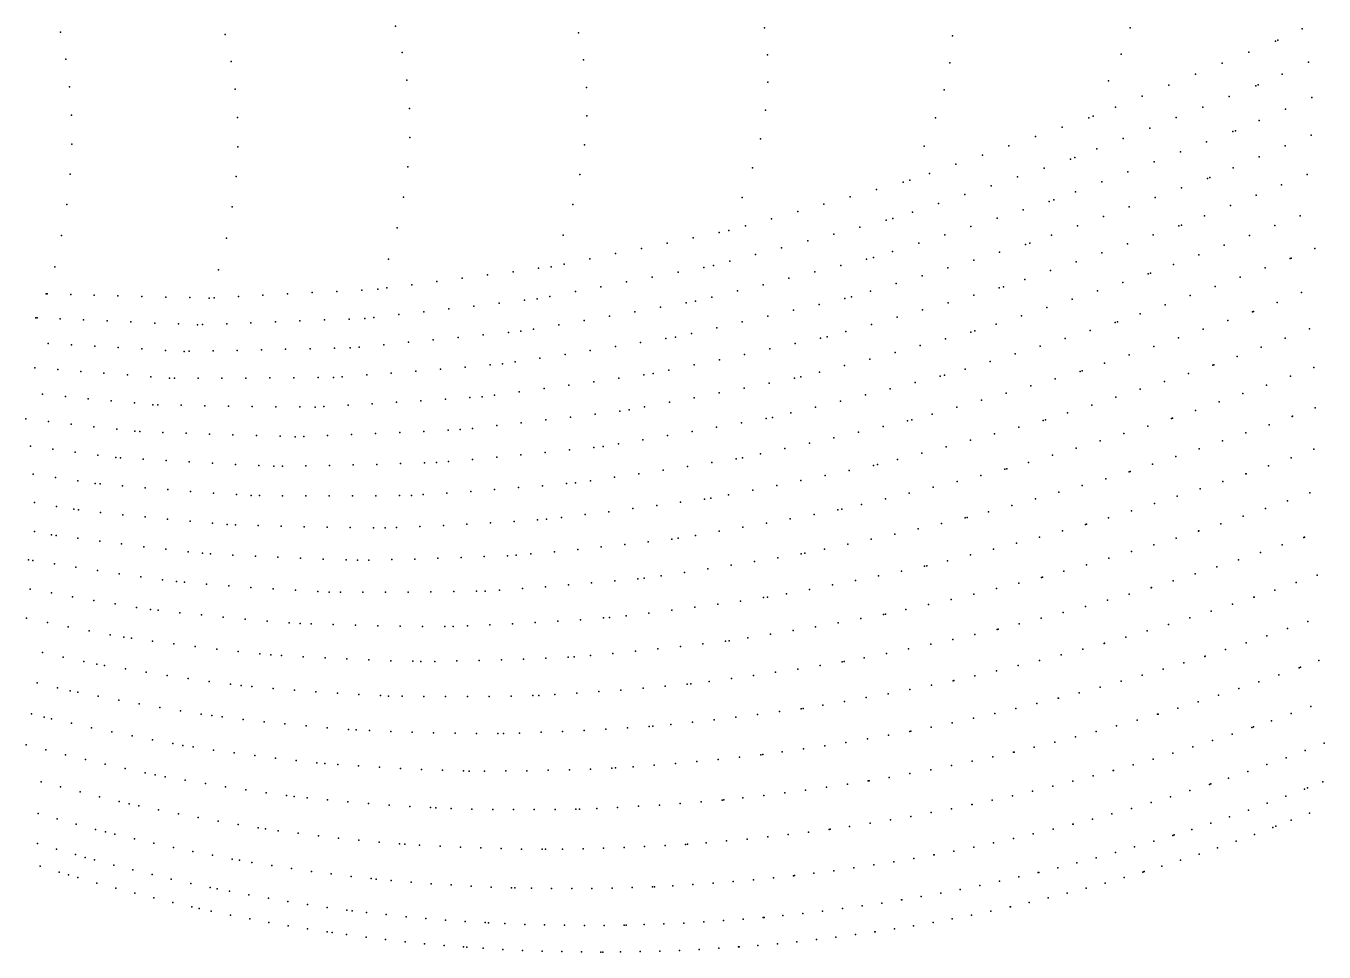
# Model space of a CAD drawing. Extents: x 0 to 4.6, y -1.66 to 1.66.
# Drawn here: x 1.151 to 2.3, y -1.66 to -0.84 of the extents above; entities that cross this region are included whole.
import ezdxf

# ---------------------------------------------------------------- set-up
doc = ezdxf.new("R2010")
doc.units = 0
doc.layers.get('0').update_dxf_attribs({"linetype": 'CONTINUOUS'})

msp = doc.modelspace()

# ---------------------------------------------------------------- linework, layer by layer
at = {"color": 2}
for p in [(1.1814, -0.8458, 21.856), (1.3272, -0.8477, 21.856), (1.4781, -0.8403, 21.856), (1.6401, -0.8464, 21.156), (1.8047, -0.842, 20.456), (1.9711, -0.8491, 19.056), (2.1286, -0.842, 17.656), (2.2807, -0.8429, 15.556), (2.2571, -0.8537, 15.556), (2.2593, -0.8528, 15.556), (1.1862, -0.8696, 21.156), (1.3325, -0.8716, 21.156), (1.4841, -0.8639, 21.156), (1.6446, -0.8703, 20.456), (1.8074, -0.8657, 19.756), (1.9687, -0.8728, 18.356), (2.1204, -0.8651, 16.956), (2.2098, -0.8732, 15.556), (2.2335, -0.8635, 15.556), (2.2865, -0.8724, 14.856), (2.1862, -0.8829, 15.556), (2.2631, -0.8829, 14.856), (1.1895, -0.8941, 20.456), (1.3362, -0.8961, 20.456), (1.4882, -0.8882, 20.456), (1.6471, -0.8947, 19.756), (1.8078, -0.89, 19.056), (2.1094, -0.8887, 16.256), (2.1626, -0.8927, 15.556), (2.2396, -0.8933, 14.856), (2.2418, -0.8924, 14.856), (1.9637, -0.8969, 17.656), (2.139, -0.9024, 15.556), (2.2161, -0.9026, 14.856), (2.2892, -0.9037, 14.156), (1.1912, -0.9192, 19.756), (1.4905, -0.9132, 19.756), (1.8056, -0.9148, 18.356), (2.1154, -0.9121, 15.556), (2.1927, -0.912, 14.856), (2.2659, -0.9138, 14.156), (1.3382, -0.9213, 19.756), (1.6475, -0.9199, 19.056), (1.9562, -0.9215, 16.956), (2.0682, -0.9298, 15.556), (2.0918, -0.9215, 15.556), (2.0958, -0.9201, 15.556), (2.1458, -0.9306, 14.856), (2.1693, -0.9213, 14.856), (2.2427, -0.9239, 14.156), (1.4908, -0.9389, 19.056), (1.8011, -0.9401, 17.656), (2.0447, -0.938, 15.556), (2.1224, -0.9399, 14.856), (2.2195, -0.9338, 14.156), (2.2216, -0.933, 14.156), (2.2887, -0.9369, 13.456), (1.1915, -0.945, 19.056), (1.3385, -0.9472, 19.056), (1.6455, -0.9455, 18.356), (1.9461, -0.9466, 16.256), (2.0212, -0.9463, 15.556), (2.099, -0.9491, 14.856), (2.173, -0.9516, 14.156), (2.1962, -0.9427, 14.156), (2.2658, -0.9465, 13.456), (1.489, -0.965, 18.356), (1.9742, -0.9627, 15.556), (1.9977, -0.9545, 15.556), (2.0756, -0.9582, 14.856), (2.0795, -0.9568, 14.856), (2.1497, -0.9605, 14.156), (2.2428, -0.9561, 13.456), (1.1901, -0.9714, 18.356), (1.3369, -0.9736, 18.356), (1.6413, -0.9717, 17.656), (1.7941, -0.9659, 16.956), (1.9508, -0.9709, 15.556), (2.0288, -0.9739, 14.856), (2.0522, -0.966, 14.856), (2.1265, -0.9694, 14.156), (2.1968, -0.9752, 13.456), (2.1989, -0.9744, 13.456), (2.2198, -0.9657, 13.456), (2.2853, -0.9718, 12.756), (1.904, -0.9851, 15.556), (1.9274, -0.9786, 15.556), (1.9335, -0.9769, 15.556), (2.0055, -0.9817, 14.856), (2.0801, -0.987, 14.156), (2.1033, -0.9782, 14.156), (2.1738, -0.9836, 13.456), (2.2626, -0.981, 12.756), (1.1871, -0.9983, 17.656), (1.4852, -0.9917, 17.656), (1.635, -0.9983, 16.956), (1.7849, -0.9922, 16.256), (1.8574, -0.998, 15.556), (1.8807, -0.9916, 15.556), (1.9589, -0.9973, 14.856), (1.9822, -0.9895, 14.856), (2.0569, -0.9955, 14.156), (2.0608, -0.9943, 14.156), (2.1507, -0.9921, 13.456), (2.2172, -0.9992, 12.756), (2.2399, -0.9901, 12.756), (1.3336, -1.0005, 17.656), (1.811, -1.0109, 15.556), (1.8342, -1.0045, 15.556), (1.9185, -1.0107, 14.856), (1.9357, -1.005, 14.856), (2.0106, -1.0104, 14.156), (2.0337, -1.003, 14.156), (2.1048, -1.0089, 13.456), (2.1277, -1.0005, 13.456), (2.1944, -1.0083, 12.756), (2.2791, -1.0083, 12.056), (1.4795, -1.019, 16.956), (1.7733, -1.0213, 15.556), (1.7878, -1.0173, 15.556), (1.8893, -1.0184, 14.856), (1.9124, -1.0123, 14.856), (1.9874, -1.0178, 14.156), (2.0818, -1.0172, 13.456), (2.1717, -1.0172, 12.756), (2.1738, -1.0165, 12.756), (2.2567, -1.017, 12.056), (1.1825, -1.0257, 16.956), (1.3284, -1.028, 16.956), (1.6265, -1.0255, 16.256), (1.7187, -1.0325, 15.556), (1.7417, -1.0278, 15.556), (1.7647, -1.0231, 15.556), (1.843, -1.0306, 14.856), (1.8661, -1.0245, 14.856), (1.9413, -1.0325, 14.156), (1.9644, -1.0251, 14.156), (2.0359, -1.0336, 13.456), (2.0397, -1.0324, 13.456), (2.0588, -1.0255, 13.456), (2.1262, -1.0332, 12.756), (2.1489, -1.0252, 12.756), (2.2342, -1.0257, 12.056), (1.6729, -1.0418, 15.556), (1.6958, -1.0371, 15.556), (1.7969, -1.0426, 14.856), (1.8199, -1.0366, 14.856), (1.9012, -1.0451, 14.156), (1.9182, -1.0398, 14.156), (2.0129, -1.0406, 13.456), (2.1035, -1.0411, 12.756), (2.1893, -1.0429, 12.056), (2.2118, -1.0343, 12.056), (2.2921, -1.0372, 11.356), (1.1764, -1.0536, 16.256), (1.3215, -1.056, 16.256), (1.4719, -1.0467, 16.256), (1.6047, -1.0548, 15.556), (1.616, -1.0534, 15.556), (1.6274, -1.0511, 15.556), (1.6501, -1.0464, 15.556), (1.751, -1.054, 14.856), (1.7596, -1.0524, 14.856), (1.774, -1.0486, 14.856), (1.8722, -1.0523, 14.156), (1.8952, -1.0466, 14.156), (1.9671, -1.0545, 13.456), (1.99, -1.0475, 13.456), (2.058, -1.0568, 12.756), (2.0807, -1.049, 12.756), (2.1669, -1.0514, 12.056), (2.2479, -1.0545, 11.356), (2.27, -1.0462, 11.356), (2.271, -1.0459, 11.356), (1.5148, -1.0665, 15.556), (1.5372, -1.0636, 15.556), (1.5596, -1.0607, 15.556), (1.5821, -1.0578, 15.556), (1.6826, -1.0669, 14.856), (1.7054, -1.0626, 14.856), (1.7282, -1.0583, 14.856), (1.8264, -1.0636, 14.156), (1.8493, -1.058, 14.156), (1.9214, -1.0682, 13.456), (1.9443, -1.0614, 13.456), (2.0353, -1.0646, 12.756), (2.122, -1.0673, 12.056), (2.1444, -1.0598, 12.056), (2.1465, -1.0591, 12.056), (2.2258, -1.0627, 11.356), (1.1688, -1.0774, 15.556), (1.1697, -1.0774, 15.556), (1.1905, -1.078, 15.556), (1.2114, -1.0785, 15.556), (1.2324, -1.0791, 15.556), (1.2535, -1.0796, 15.556), (1.2747, -1.0802, 15.556), (1.3391, -1.0798, 15.556), (1.3607, -1.0787, 15.556), (1.3824, -1.0775, 15.556), (1.4043, -1.0763, 15.556), (1.4262, -1.0752, 15.556), (1.4482, -1.074, 15.556), (1.4623, -1.0732, 15.556), (1.4703, -1.0722, 15.556), (1.4925, -1.0694, 15.556), (1.6148, -1.0797, 14.856), (1.6373, -1.0754, 14.856), (1.66, -1.0712, 14.856), (1.7808, -1.0748, 14.156), (1.8036, -1.0693, 14.156), (1.8818, -1.08, 13.456), (1.8986, -1.075, 13.456), (1.99, -1.0787, 12.756), (2.0126, -1.0722, 12.756), (2.0164, -1.0711, 12.756), (2.0995, -1.0748, 12.056), (2.1816, -1.0789, 11.356), (2.2037, -1.0708, 11.356), (2.2802, -1.0763, 10.656), (1.2961, -1.0807, 15.556), (1.313, -1.0812, 15.556), (1.3175, -1.0809, 15.556), (1.5253, -1.0908, 14.856), (1.5475, -1.0882, 14.856), (1.5699, -1.0856, 14.856), (1.5923, -1.0831, 14.856), (1.6035, -1.0817, 14.856), (1.7126, -1.0893, 14.156), (1.7353, -1.0853, 14.156), (1.7437, -1.0838, 14.156), (1.758, -1.0804, 14.156), (1.8531, -1.0867, 13.456), (1.8758, -1.0814, 13.456), (1.9447, -1.0916, 12.756), (1.9673, -1.0852, 12.756), (2.0546, -1.0896, 12.056), (2.0771, -1.0822, 12.056), (2.1594, -1.087, 11.356), (2.2585, -1.0849, 10.656), (1.1597, -1.0987, 14.856), (1.1607, -1.0987, 14.856), (1.1813, -1.0996, 14.856), (1.202, -1.1005, 14.856), (1.2228, -1.1014, 14.856), (1.2438, -1.1023, 14.856), (1.2649, -1.1032, 14.856), (1.3501, -1.103, 14.856), (1.3717, -1.1022, 14.856), (1.3934, -1.1014, 14.856), (1.4151, -1.1005, 14.856), (1.437, -1.0997, 14.856), (1.451, -1.0991, 14.856), (1.4589, -1.0982, 14.856), (1.481, -1.0958, 14.856), (1.5031, -1.0933, 14.856), (1.645, -1.101, 14.156), (1.6675, -1.0971, 14.156), (1.69, -1.0932, 14.156), (1.7851, -1.1023, 13.456), (1.8077, -1.0972, 13.456), (1.8304, -1.0919, 13.456), (1.9221, -1.098, 12.756), (2.0322, -1.0969, 12.056), (2.1151, -1.1028, 11.356), (2.1172, -1.1021, 11.356), (2.1373, -1.095, 11.356), (2.2149, -1.101, 10.656), (2.2367, -1.0933, 10.656), (2.2377, -1.093, 10.656), (1.286, -1.104, 14.856), (1.3028, -1.1047, 14.856), (1.3073, -1.1045, 14.856), (1.3287, -1.1038, 14.856), (1.5557, -1.1138, 14.156), (1.578, -1.1116, 14.156), (1.5891, -1.1105, 14.156), (1.6002, -1.1086, 14.156), (1.6226, -1.1048, 14.156), (1.74, -1.1125, 13.456), (1.7626, -1.1074, 13.456), (1.8769, -1.1107, 12.756), (1.8995, -1.1044, 12.756), (1.9874, -1.1112, 12.056), (1.9911, -1.1101, 12.056), (2.0098, -1.1041, 12.056), (2.093, -1.1098, 11.356), (2.1931, -1.1087, 10.656), (2.2872, -1.1085, 9.956), (1.1706, -1.1213, 14.156), (1.1912, -1.1225, 14.156), (1.2118, -1.1238, 14.156), (1.2326, -1.125, 14.156), (1.2535, -1.1262, 14.156), (1.4024, -1.126, 14.156), (1.4241, -1.1256, 14.156), (1.4379, -1.1252, 14.156), (1.4458, -1.1245, 14.156), (1.4676, -1.1224, 14.156), (1.4895, -1.1203, 14.156), (1.5115, -1.1182, 14.156), (1.5336, -1.116, 14.156), (1.6727, -1.1241, 13.456), (1.6951, -1.1206, 13.456), (1.7175, -1.117, 13.456), (1.7259, -1.1157, 13.456), (1.832, -1.1214, 12.756), (1.8544, -1.1166, 12.756), (1.8603, -1.1153, 12.756), (1.9426, -1.1232, 12.056), (1.965, -1.1172, 12.056), (2.0487, -1.1237, 11.356), (2.0709, -1.1168, 11.356), (2.1495, -1.1239, 10.656), (2.1713, -1.1163, 10.656), (2.2445, -1.1247, 9.956), (2.2658, -1.1166, 9.956), (1.2745, -1.1274, 14.156), (1.2911, -1.1283, 14.156), (1.2955, -1.1282, 14.156), (1.3167, -1.1278, 14.156), (1.338, -1.1274, 14.156), (1.3594, -1.127, 14.156), (1.3808, -1.1265, 14.156), (1.606, -1.1344, 13.456), (1.6282, -1.131, 13.456), (1.6504, -1.1276, 13.456), (1.7648, -1.1357, 12.756), (1.7871, -1.131, 12.756), (1.8095, -1.1262, 12.756), (1.8979, -1.1351, 12.056), (1.9203, -1.1292, 12.056), (2.0044, -1.1373, 11.356), (2.0266, -1.1305, 11.356), (2.1277, -1.1314, 10.656), (2.2231, -1.1327, 9.956), (1.1587, -1.1428, 13.456), (1.179, -1.1445, 13.456), (1.1994, -1.1461, 13.456), (1.22, -1.1476, 13.456), (1.2407, -1.1492, 13.456), (1.4526, -1.1492, 13.456), (1.4743, -1.1475, 13.456), (1.4961, -1.1457, 13.456), (1.5179, -1.144, 13.456), (1.5398, -1.1422, 13.456), (1.5618, -1.1403, 13.456), (1.5728, -1.1394, 13.456), (1.5839, -1.1377, 13.456), (1.6979, -1.149, 12.756), (1.7062, -1.1478, 12.756), (1.7202, -1.1449, 12.756), (1.7424, -1.1403, 12.756), (1.8534, -1.1467, 12.056), (1.8757, -1.1409, 12.056), (1.9823, -1.144, 11.356), (2.0841, -1.1461, 10.656), (2.0861, -1.1454, 10.656), (2.1059, -1.1388, 10.656), (2.1802, -1.1478, 9.956), (2.2017, -1.1405, 9.956), (2.2026, -1.1402, 9.956), (2.2912, -1.1427, 9.256), (1.2614, -1.1507, 13.456), (1.2779, -1.1519, 13.456), (1.2823, -1.1519, 13.456), (1.3033, -1.1519, 13.456), (1.3243, -1.1519, 13.456), (1.3455, -1.1519, 13.456), (1.3667, -1.1518, 13.456), (1.3881, -1.1517, 13.456), (1.4095, -1.1515, 13.456), (1.4232, -1.1514, 13.456), (1.431, -1.1508, 13.456), (1.6316, -1.1582, 12.756), (1.6537, -1.1552, 12.756), (1.6758, -1.1521, 12.756), (1.809, -1.1564, 12.056), (1.8312, -1.1521, 12.056), (1.837, -1.1509, 12.056), (1.9382, -1.156, 11.356), (1.9602, -1.1504, 11.356), (1.964, -1.1495, 11.356), (2.0404, -1.1589, 10.656), (2.0622, -1.1525, 10.656), (2.1588, -1.1549, 9.956), (2.2493, -1.1581, 9.256), (2.2703, -1.1504, 9.256), (1.1656, -1.1663, 12.756), (1.1858, -1.1683, 12.756), (1.2061, -1.1702, 12.756), (1.2265, -1.1721, 12.756), (1.5006, -1.1721, 12.756), (1.5223, -1.1707, 12.756), (1.544, -1.1692, 12.756), (1.5549, -1.1685, 12.756), (1.5658, -1.1671, 12.756), (1.5877, -1.1642, 12.756), (1.6096, -1.1612, 12.756), (1.7426, -1.1693, 12.056), (1.7647, -1.165, 12.056), (1.7868, -1.1608, 12.056), (1.8941, -1.1669, 11.356), (1.9161, -1.1615, 11.356), (1.9968, -1.1716, 10.656), (2.0186, -1.1653, 10.656), (2.1159, -1.1689, 9.956), (2.1373, -1.1619, 9.956), (2.2283, -1.1656, 9.256), (1.247, -1.174, 12.756), (1.2633, -1.1755, 12.756), (1.2676, -1.1756, 12.756), (1.2884, -1.176, 12.756), (1.3092, -1.1764, 12.756), (1.3301, -1.1767, 12.756), (1.3511, -1.177, 12.756), (1.3722, -1.1773, 12.756), (1.3934, -1.1775, 12.756), (1.407, -1.1776, 12.756), (1.4147, -1.1772, 12.756), (1.4361, -1.176, 12.756), (1.4575, -1.1747, 12.756), (1.479, -1.1734, 12.756), (1.6766, -1.1811, 12.056), (1.6848, -1.1801, 12.056), (1.6986, -1.1775, 12.056), (1.7206, -1.1734, 12.056), (1.8281, -1.1828, 11.356), (1.85, -1.1776, 11.356), (1.872, -1.1723, 11.356), (1.975, -1.1778, 10.656), (2.0729, -1.1827, 9.956), (2.0944, -1.1759, 9.956), (2.1862, -1.1805, 9.256), (2.2073, -1.1731, 9.256), (2.2924, -1.1783, 8.556), (1.1509, -1.1881, 12.056), (1.1709, -1.1904, 12.056), (1.1909, -1.1927, 12.056), (1.2111, -1.195, 12.056), (1.5677, -1.194, 12.056), (1.5894, -1.1916, 12.056), (1.6111, -1.189, 12.056), (1.6329, -1.1864, 12.056), (1.6547, -1.1838, 12.056), (1.7843, -1.1916, 11.356), (1.8062, -1.1877, 11.356), (1.8119, -1.1867, 11.356), (1.9097, -1.1949, 10.656), (1.9314, -1.1898, 10.656), (1.9351, -1.189, 10.656), (1.9532, -1.1839, 10.656), (2.0514, -1.1894, 9.956), (2.0534, -1.1888, 9.956), (2.1441, -1.1945, 9.256), (2.1652, -1.1878, 9.256), (2.1661, -1.1875, 9.256), (2.2514, -1.1932, 8.556), (2.2719, -1.186, 8.556), (2.2723, -1.1858, 8.556), (1.2314, -1.1972, 12.056), (1.2474, -1.1989, 12.056), (1.2517, -1.1991, 12.056), (1.2722, -1.2, 12.056), (1.2928, -1.2008, 12.056), (1.3134, -1.2015, 12.056), (1.3342, -1.2022, 12.056), (1.355, -1.2029, 12.056), (1.3759, -1.2035, 12.056), (1.3893, -1.2039, 12.056), (1.3969, -1.2036, 12.056), (1.418, -1.2028, 12.056), (1.4392, -1.202, 12.056), (1.4604, -1.2011, 12.056), (1.4818, -1.2002, 12.056), (1.5031, -1.1992, 12.056), (1.5246, -1.1982, 12.056), (1.5354, -1.1976, 12.056), (1.5461, -1.1965, 12.056), (1.6971, -1.2066, 11.356), (1.7188, -1.2029, 11.356), (1.7406, -1.1992, 11.356), (1.7624, -1.1954, 11.356), (1.8662, -1.2048, 10.656), (1.8879, -1.1999, 10.656), (2.0084, -1.2012, 9.956), (2.0299, -1.1953, 9.956), (2.123, -1.201, 9.256), (2.2308, -1.2004, 8.556), (1.1549, -1.2123, 11.356), (1.1747, -1.215, 11.356), (1.1946, -1.2176, 11.356), (1.6106, -1.2177, 11.356), (1.6321, -1.2155, 11.356), (1.6537, -1.2133, 11.356), (1.6618, -1.2124, 11.356), (1.6754, -1.2102, 11.356), (1.8229, -1.2144, 10.656), (1.8445, -1.2096, 10.656), (1.9655, -1.2127, 9.956), (1.987, -1.207, 9.956), (2.0808, -1.214, 9.256), (2.1019, -1.2075, 9.256), (2.1896, -1.2145, 8.556), (2.2102, -1.2075, 8.556), (2.2911, -1.215, 7.856), (1.2146, -1.2202, 11.356), (1.2304, -1.2222, 11.356), (1.2347, -1.2225, 11.356), (1.2548, -1.2238, 11.356), (1.2751, -1.225, 11.356), (1.2955, -1.2262, 11.356), (1.316, -1.2273, 11.356), (1.3365, -1.2284, 11.356), (1.3571, -1.2294, 11.356), (1.3987, -1.2296, 11.356), (1.4195, -1.2292, 11.356), (1.4405, -1.2288, 11.356), (1.4615, -1.2283, 11.356), (1.4826, -1.2277, 11.356), (1.5038, -1.2271, 11.356), (1.5144, -1.2268, 11.356), (1.525, -1.2258, 11.356), (1.5463, -1.2239, 11.356), (1.5677, -1.2219, 11.356), (1.5891, -1.2198, 11.356), (1.758, -1.2268, 10.656), (1.7796, -1.2234, 10.656), (1.7853, -1.2225, 10.656), (1.8012, -1.219, 10.656), (1.9012, -1.2293, 9.956), (1.9048, -1.2285, 9.956), (1.9226, -1.2239, 9.956), (1.9441, -1.2184, 9.956), (2.0385, -1.2266, 9.256), (2.0597, -1.2203, 9.256), (2.1482, -1.2282, 8.556), (2.1689, -1.2214, 8.556), (2.2509, -1.2296, 7.856), (2.271, -1.2224, 7.856), (1.1574, -1.2371, 10.656), (1.177, -1.2401, 10.656), (1.3704, -1.23, 11.356), (1.3779, -1.2299, 11.356), (1.6721, -1.2398, 10.656), (1.6936, -1.2366, 10.656), (1.715, -1.2334, 10.656), (1.7365, -1.2302, 10.656), (1.8584, -1.2382, 9.956), (1.8798, -1.2338, 9.956), (1.9963, -1.2381, 9.256), (2.0174, -1.2327, 9.256), (2.0194, -1.2322, 9.256), (2.1068, -1.241, 8.556), (2.1275, -1.2349, 8.556), (2.1284, -1.2346, 8.556), (2.2308, -1.2367, 7.856), (2.2312, -1.2366, 7.856), (1.1967, -1.243, 10.656), (1.2123, -1.2453, 10.656), (1.2165, -1.2457, 10.656), (1.2364, -1.2474, 10.656), (1.2564, -1.2491, 10.656), (1.2765, -1.2507, 10.656), (1.2966, -1.2522, 10.656), (1.5447, -1.2522, 10.656), (1.5658, -1.2506, 10.656), (1.587, -1.2489, 10.656), (1.6082, -1.2472, 10.656), (1.6294, -1.2454, 10.656), (1.6374, -1.2447, 10.656), (1.6508, -1.2428, 10.656), (1.7943, -1.2511, 9.956), (1.8156, -1.2469, 9.956), (1.837, -1.2426, 9.956), (1.9541, -1.2486, 9.256), (1.9752, -1.2434, 9.256), (2.0861, -1.247, 8.556), (2.1904, -1.2501, 7.856), (2.2106, -1.2435, 7.856), (1.1586, -1.2622, 9.956), (1.3169, -1.2537, 10.656), (1.3372, -1.2551, 10.656), (1.3502, -1.2559, 10.656), (1.3576, -1.256, 10.656), (1.3781, -1.2562, 10.656), (1.3987, -1.2563, 10.656), (1.4193, -1.2563, 10.656), (1.4401, -1.2562, 10.656), (1.4608, -1.2561, 10.656), (1.4817, -1.2559, 10.656), (1.4922, -1.2558, 10.656), (1.5026, -1.2551, 10.656), (1.5236, -1.2537, 10.656), (1.7305, -1.2619, 9.956), (1.7517, -1.259, 9.956), (1.7573, -1.2582, 9.956), (1.773, -1.2552, 9.956), (1.8907, -1.2638, 9.256), (1.9118, -1.2588, 9.256), (1.9329, -1.2538, 9.256), (2.0446, -1.2588, 8.556), (2.0654, -1.253, 8.556), (2.1499, -1.263, 7.856), (2.1702, -1.2566, 7.856), (2.2679, -1.2605, 7.156), (2.2876, -1.2535, 7.156), (1.178, -1.2655, 9.956), (1.1933, -1.2681, 9.956), (1.1974, -1.2686, 9.956), (1.217, -1.2708, 9.956), (1.2367, -1.2729, 9.956), (1.2565, -1.2749, 9.956), (1.6249, -1.2753, 9.956), (1.6459, -1.2728, 9.956), (1.667, -1.2702, 9.956), (1.6881, -1.2675, 9.956), (1.7093, -1.2648, 9.956), (1.8486, -1.2726, 9.256), (1.8697, -1.2686, 9.256), (1.8732, -1.2679, 9.256), (1.9843, -1.2753, 8.556), (2.0031, -1.2702, 8.556), (2.0238, -1.2646, 8.556), (2.1093, -1.2756, 7.856), (2.1296, -1.2694, 7.856), (2.2286, -1.2742, 7.156), (2.2483, -1.2674, 7.156), (1.2763, -1.2769, 9.956), (1.2962, -1.2787, 9.956), (1.3162, -1.2805, 9.956), (1.3291, -1.2816, 9.956), (1.3363, -1.2819, 9.956), (1.3565, -1.2825, 9.956), (1.3768, -1.2831, 9.956), (1.3971, -1.2836, 9.956), (1.4175, -1.284, 9.956), (1.438, -1.2843, 9.956), (1.4585, -1.2845, 9.956), (1.4688, -1.2846, 9.956), (1.4791, -1.2842, 9.956), (1.4997, -1.2833, 9.956), (1.5205, -1.2823, 9.956), (1.5413, -1.2812, 9.956), (1.5621, -1.28, 9.956), (1.583, -1.2788, 9.956), (1.6039, -1.2774, 9.956), (1.6117, -1.2769, 9.956), (1.7855, -1.284, 9.256), (1.8065, -1.2803, 9.256), (1.8276, -1.2765, 9.256), (1.9408, -1.2854, 8.556), (1.9616, -1.2806, 8.556), (1.9823, -1.2757, 8.556), (2.089, -1.2817, 7.856), (2.0899, -1.2814, 7.856), (2.2088, -1.2809, 7.156), (1.1584, -1.2877, 9.256), (1.1736, -1.2906, 9.256), (1.1776, -1.2912, 9.256), (1.1969, -1.2938, 9.256), (1.2162, -1.2963, 9.256), (1.7018, -1.2968, 9.256), (1.7227, -1.2944, 9.256), (1.7282, -1.2937, 9.256), (1.7436, -1.2912, 9.256), (1.7646, -1.2876, 9.256), (1.8993, -1.2946, 8.556), (1.9201, -1.29, 8.556), (2.028, -1.2981, 7.856), (2.0483, -1.2927, 7.856), (2.0687, -1.2873, 7.856), (2.1693, -1.2936, 7.156), (2.1891, -1.2874, 7.156), (2.1894, -1.2873, 7.156), (2.2822, -1.293, 6.456), (2.2827, -1.2928, 6.456), (1.2356, -1.2988, 9.256), (1.2552, -1.3012, 9.256), (1.2748, -1.3035, 9.256), (1.2944, -1.3057, 9.256), (1.3071, -1.307, 9.256), (1.3142, -1.3075, 9.256), (1.334, -1.3086, 9.256), (1.354, -1.3096, 9.256), (1.5567, -1.31, 9.256), (1.5773, -1.3092, 9.256), (1.585, -1.3088, 9.256), (1.598, -1.3076, 9.256), (1.6187, -1.3057, 9.256), (1.6394, -1.3036, 9.256), (1.6602, -1.3014, 9.256), (1.681, -1.2992, 9.256), (1.8372, -1.3076, 8.556), (1.8406, -1.307, 8.556), (1.8579, -1.3034, 8.556), (1.8786, -1.2991, 8.556), (1.9872, -1.3085, 7.856), (2.0076, -1.3034, 7.856), (2.1296, -1.3056, 7.156), (2.1494, -1.2997, 7.156), (2.2438, -1.3063, 6.456), (2.263, -1.2997, 6.456), (1.1532, -1.3127, 8.556), (1.1571, -1.3134, 8.556), (1.1761, -1.3164, 8.556), (1.195, -1.3194, 8.556), (1.3739, -1.3106, 9.256), (1.394, -1.3114, 9.256), (1.4141, -1.3122, 9.256), (1.4343, -1.3129, 9.256), (1.4444, -1.3132, 9.256), (1.4546, -1.313, 9.256), (1.4749, -1.3126, 9.256), (1.4953, -1.3121, 9.256), (1.5157, -1.3115, 9.256), (1.5362, -1.3108, 9.256), (1.7545, -1.3209, 8.556), (1.7751, -1.3177, 8.556), (1.7958, -1.3144, 8.556), (1.8165, -1.3111, 8.556), (1.9464, -1.3185, 7.856), (1.9484, -1.3181, 7.856), (1.9668, -1.3136, 7.856), (2.0898, -1.3173, 7.156), (2.1097, -1.3115, 7.156), (2.2052, -1.3191, 6.456), (2.2245, -1.3127, 6.456), (1.2142, -1.3223, 8.556), (1.2333, -1.3251, 8.556), (1.2526, -1.3278, 8.556), (1.2719, -1.3305, 8.556), (1.2843, -1.3321, 8.556), (1.2913, -1.3327, 8.556), (1.6722, -1.3315, 8.556), (1.6927, -1.3296, 8.556), (1.6981, -1.329, 8.556), (1.7133, -1.3269, 8.556), (1.7339, -1.3239, 8.556), (1.8853, -1.3311, 7.856), (1.9057, -1.327, 7.856), (1.9261, -1.3228, 7.856), (2.0499, -1.3284, 7.156), (2.0508, -1.3282, 7.156), (2.0699, -1.3229, 7.156), (2.1665, -1.3315, 6.456), (2.1859, -1.3253, 6.456), (2.2753, -1.333, 5.756), (2.294, -1.3263, 5.756), (1.1547, -1.3387, 7.856), (1.1734, -1.3421, 7.856), (1.3108, -1.3343, 8.556), (1.3304, -1.3358, 8.556), (1.35, -1.3372, 8.556), (1.3698, -1.3385, 8.556), (1.3895, -1.3398, 8.556), (1.4094, -1.3409, 8.556), (1.4193, -1.3414, 8.556), (1.4293, -1.3415, 8.556), (1.4492, -1.3416, 8.556), (1.4693, -1.3416, 8.556), (1.4893, -1.3415, 8.556), (1.5095, -1.3413, 8.556), (1.5297, -1.341, 8.556), (1.5499, -1.3406, 8.556), (1.5574, -1.3405, 8.556), (1.5702, -1.3396, 8.556), (1.5905, -1.3382, 8.556), (1.6109, -1.3367, 8.556), (1.6313, -1.335, 8.556), (1.6517, -1.3333, 8.556), (1.8242, -1.3428, 7.856), (1.8446, -1.339, 7.856), (1.8649, -1.3351, 7.856), (1.99, -1.3431, 7.156), (2.01, -1.3383, 7.156), (2.03, -1.3334, 7.156), (2.1277, -1.3431, 6.456), (2.1472, -1.3375, 6.456), (2.1475, -1.3374, 6.456), (2.2566, -1.3396, 5.756), (1.1922, -1.3455, 7.856), (1.211, -1.3487, 7.856), (1.2299, -1.3518, 7.856), (1.2489, -1.3549, 7.856), (1.743, -1.3548, 7.856), (1.7633, -1.3521, 7.856), (1.7836, -1.3493, 7.856), (1.8039, -1.3463, 7.856), (1.8073, -1.3458, 7.856), (1.95, -1.3524, 7.156), (1.97, -1.3478, 7.156), (2.0888, -1.3541, 6.456), (2.1083, -1.3486, 6.456), (2.2191, -1.3522, 5.756), (2.2379, -1.346, 5.756), (2.2384, -1.3458, 5.756), (1.1515, -1.3646, 7.156), (1.2611, -1.3567, 7.856), (1.268, -1.3575, 7.856), (1.2871, -1.3596, 7.856), (1.3063, -1.3616, 7.856), (1.3256, -1.3635, 7.856), (1.345, -1.3653, 7.856), (1.3644, -1.367, 7.856), (1.6218, -1.3671, 7.856), (1.642, -1.3658, 7.856), (1.6621, -1.3643, 7.856), (1.6674, -1.3639, 7.856), (1.6823, -1.3623, 7.856), (1.7025, -1.3599, 7.856), (1.7227, -1.3574, 7.856), (1.89, -1.3649, 7.156), (1.91, -1.3611, 7.156), (1.9119, -1.3608, 7.156), (1.93, -1.3568, 7.156), (2.0498, -1.3645, 6.456), (2.0693, -1.3594, 6.456), (2.1814, -1.3642, 5.756), (2.2003, -1.3583, 5.756), (2.2859, -1.3673, 5.056), (1.1699, -1.3684, 7.156), (1.1884, -1.3721, 7.156), (1.2069, -1.3756, 7.156), (1.3839, -1.3685, 7.856), (1.3936, -1.3693, 7.856), (1.4034, -1.3696, 7.856), (1.423, -1.3702, 7.856), (1.4427, -1.3707, 7.856), (1.4624, -1.3712, 7.856), (1.4822, -1.3715, 7.856), (1.502, -1.3717, 7.856), (1.5218, -1.3717, 7.856), (1.5292, -1.3717, 7.856), (1.5417, -1.3712, 7.856), (1.5617, -1.3704, 7.856), (1.5817, -1.3694, 7.856), (1.6018, -1.3683, 7.856), (1.8101, -1.3787, 7.156), (1.8301, -1.3755, 7.156), (1.85, -1.372, 7.156), (1.87, -1.3685, 7.156), (1.9911, -1.379, 6.456), (2.0107, -1.3745, 6.456), (2.0116, -1.3743, 6.456), (2.0302, -1.3696, 6.456), (2.1435, -1.3758, 5.756), (2.1625, -1.37, 5.756), (2.2677, -1.3737, 5.056), (1.2255, -1.3791, 7.156), (1.2375, -1.3812, 7.156), (1.2443, -1.3822, 7.156), (1.263, -1.3847, 7.156), (1.2819, -1.3872, 7.156), (1.3008, -1.3896, 7.156), (1.7303, -1.3896, 7.156), (1.7502, -1.3873, 7.156), (1.7701, -1.3849, 7.156), (1.7735, -1.3845, 7.156), (1.7901, -1.3819, 7.156), (1.9519, -1.3875, 6.456), (1.9715, -1.3833, 6.456), (2.1055, -1.3868, 5.756), (2.1059, -1.3867, 5.756), (2.1245, -1.3813, 5.756), (2.2312, -1.3863, 5.056), (2.2495, -1.38, 5.056), (1.1656, -1.395, 6.456), (1.1838, -1.3989, 6.456), (1.3198, -1.3918, 7.156), (1.3389, -1.3939, 7.156), (1.358, -1.396, 7.156), (1.3676, -1.3969, 7.156), (1.3772, -1.3975, 7.156), (1.3964, -1.3987, 7.156), (1.4157, -1.3997, 7.156), (1.435, -1.4006, 7.156), (1.4544, -1.4014, 7.156), (1.5521, -1.4019, 7.156), (1.5718, -1.4014, 7.156), (1.5915, -1.4007, 7.156), (1.6112, -1.3999, 7.156), (1.631, -1.399, 7.156), (1.6362, -1.3987, 7.156), (1.6508, -1.3975, 7.156), (1.6706, -1.3957, 7.156), (1.6905, -1.3937, 7.156), (1.7104, -1.3917, 7.156), (1.8931, -1.3995, 6.456), (1.9127, -1.3956, 6.456), (1.9323, -1.3916, 6.456), (2.0483, -1.4018, 5.756), (2.0674, -1.3969, 5.756), (2.0865, -1.3919, 5.756), (2.1945, -1.3983, 5.056), (2.195, -1.3981, 5.056), (2.2129, -1.3923, 5.056), (2.2956, -1.4019, 4.356), (1.2021, -1.4028, 6.456), (1.2138, -1.4052, 6.456), (1.2204, -1.4063, 6.456), (1.2389, -1.4094, 6.456), (1.2573, -1.4123, 6.456), (1.4739, -1.4021, 7.156), (1.4934, -1.4026, 7.156), (1.5006, -1.4028, 7.156), (1.5129, -1.4027, 7.156), (1.5325, -1.4023, 7.156), (1.8146, -1.4124, 6.456), (1.8342, -1.4095, 6.456), (1.8539, -1.4064, 6.456), (1.8735, -1.4032, 6.456), (1.8753, -1.4029, 6.456), (2.01, -1.4111, 5.756), (2.0292, -1.4065, 5.756), (2.1576, -1.4096, 5.056), (2.176, -1.404, 5.056), (2.278, -1.4084, 4.356), (2.2792, -1.4079, 4.356), (1.1608, -1.4218, 5.756), (1.2759, -1.4152, 6.456), (1.2945, -1.4179, 6.456), (1.3132, -1.4204, 6.456), (1.332, -1.4229, 6.456), (1.3414, -1.4241, 6.456), (1.3508, -1.4249, 6.456), (1.7167, -1.4247, 6.456), (1.7363, -1.4229, 6.456), (1.7396, -1.4226, 6.456), (1.7558, -1.4205, 6.456), (1.7754, -1.418, 6.456), (1.795, -1.4152, 6.456), (1.9525, -1.4238, 5.756), (1.9717, -1.4199, 5.756), (1.9725, -1.4197, 5.756), (1.9909, -1.4156, 5.756), (2.1205, -1.4203, 5.056), (2.1391, -1.415, 5.056), (2.2424, -1.4208, 4.356), (2.2602, -1.4147, 4.356), (1.1788, -1.4261, 5.756), (1.1902, -1.4287, 5.756), (1.1968, -1.4301, 5.756), (1.2148, -1.4336, 5.756), (1.3697, -1.4266, 6.456), (1.3886, -1.4281, 6.456), (1.4076, -1.4296, 6.456), (1.4266, -1.4308, 6.456), (1.4457, -1.432, 6.456), (1.4648, -1.433, 6.456), (1.4719, -1.4334, 6.456), (1.484, -1.4336, 6.456), (1.5032, -1.4338, 6.456), (1.5224, -1.4339, 6.456), (1.5417, -1.4339, 6.456), (1.561, -1.4337, 6.456), (1.5804, -1.4335, 6.456), (1.5998, -1.433, 6.456), (1.6049, -1.4329, 6.456), (1.6192, -1.4321, 6.456), (1.6387, -1.4309, 6.456), (1.6581, -1.4295, 6.456), (1.6776, -1.4281, 6.456), (1.6972, -1.4265, 6.456), (1.8948, -1.4348, 5.756), (1.9141, -1.4313, 5.756), (1.9333, -1.4276, 5.756), (2.0647, -1.4354, 5.056), (2.065, -1.4353, 5.056), (2.0833, -1.4305, 5.056), (2.1019, -1.4255, 5.056), (2.2067, -1.4327, 4.356), (2.2246, -1.4268, 4.356), (1.233, -1.437, 5.756), (1.2512, -1.4403, 5.756), (1.2694, -1.4434, 5.756), (1.2877, -1.4465, 5.756), (1.8179, -1.4472, 5.756), (1.8371, -1.4446, 5.756), (1.8389, -1.4443, 5.756), (1.8564, -1.4414, 5.756), (1.8756, -1.4382, 5.756), (2.0273, -1.4445, 5.056), (2.046, -1.44, 5.056), (2.1707, -1.4441, 4.356), (2.1887, -1.4385, 4.356), (2.2883, -1.4426, 3.656), (1.1559, -1.4491, 5.056), (1.1671, -1.452, 5.056), (1.1735, -1.4535, 5.056), (1.1913, -1.4575, 5.056), (1.3061, -1.4493, 5.756), (1.3154, -1.4507, 5.756), (1.3246, -1.4519, 5.756), (1.3431, -1.4541, 5.756), (1.3617, -1.4561, 5.756), (1.3802, -1.458, 5.756), (1.7218, -1.4585, 5.756), (1.741, -1.4565, 5.756), (1.7602, -1.4544, 5.756), (1.7794, -1.4521, 5.756), (1.7987, -1.4497, 5.756), (1.971, -1.457, 5.056), (1.9898, -1.453, 5.056), (2.0086, -1.4488, 5.056), (2.1346, -1.4548, 4.356), (2.1527, -1.4495, 4.356), (2.1532, -1.4494, 4.356), (2.2537, -1.4552, 3.656), (2.271, -1.449, 3.656), (1.209, -1.4614, 5.056), (1.2269, -1.4651, 5.056), (1.2448, -1.4687, 5.056), (1.3989, -1.4598, 5.756), (1.4176, -1.4614, 5.756), (1.4364, -1.4629, 5.756), (1.4434, -1.4634, 5.756), (1.4552, -1.464, 5.756), (1.474, -1.4647, 5.756), (1.4929, -1.4654, 5.756), (1.5118, -1.4659, 5.756), (1.5308, -1.4662, 5.756), (1.5497, -1.4665, 5.756), (1.5688, -1.4666, 5.756), (1.5737, -1.4666, 5.756), (1.5878, -1.4662, 5.756), (1.6069, -1.4655, 5.756), (1.626, -1.4647, 5.756), (1.6451, -1.4638, 5.756), (1.6642, -1.4628, 5.756), (1.6834, -1.4616, 5.756), (1.7026, -1.4603, 5.756), (1.7058, -1.46, 5.756), (1.9146, -1.468, 5.056), (1.9334, -1.4647, 5.056), (1.9343, -1.4645, 5.056), (1.9522, -1.4609, 5.056), (2.0801, -1.4696, 4.356), (2.0983, -1.4648, 4.356), (2.1165, -1.4599, 4.356), (2.2189, -1.4671, 3.656), (2.2363, -1.4612, 3.656), (2.2376, -1.4608, 3.656), (1.1512, -1.4767, 4.356), (1.1686, -1.4811, 4.356), (1.2628, -1.4722, 5.056), (1.2808, -1.4755, 5.056), (1.2898, -1.4771, 5.056), (1.2989, -1.4785, 5.056), (1.317, -1.4812, 5.056), (1.8392, -1.4802, 5.056), (1.8581, -1.4774, 5.056), (1.8769, -1.4744, 5.056), (1.8958, -1.4713, 5.056), (2.0436, -1.4788, 4.356), (2.0619, -1.4743, 4.356), (2.1839, -1.4785, 3.656), (2.2015, -1.4729, 3.656), (2.2833, -1.4817, 2.956), (2.3001, -1.4752, 2.956), (1.186, -1.4855, 4.356), (1.2035, -1.4896, 4.356), (1.2211, -1.4937, 4.356), (1.3352, -1.4837, 5.056), (1.3535, -1.4861, 5.056), (1.3718, -1.4883, 5.056), (1.3901, -1.4904, 5.056), (1.4085, -1.4924, 5.056), (1.4154, -1.4931, 5.056), (1.7261, -1.493, 5.056), (1.7449, -1.4913, 5.056), (1.7638, -1.4895, 5.056), (1.7826, -1.4875, 5.056), (1.8015, -1.4854, 5.056), (1.8033, -1.4852, 5.056), (1.8203, -1.4829, 5.056), (1.9887, -1.4911, 4.356), (2.007, -1.4872, 4.356), (2.0253, -1.4831, 4.356), (2.0257, -1.483, 4.356), (2.1487, -1.4892, 3.656), (2.1664, -1.4839, 3.656), (2.2665, -1.488, 2.956), (1.2387, -1.4976, 4.356), (1.2564, -1.5013, 4.356), (1.2653, -1.5031, 4.356), (1.2741, -1.5048, 4.356), (1.4269, -1.494, 5.056), (1.4454, -1.4953, 5.056), (1.4639, -1.4964, 5.056), (1.4825, -1.4975, 5.056), (1.5011, -1.4983, 5.056), (1.5197, -1.4991, 5.056), (1.5383, -1.4996, 5.056), (1.5432, -1.4998, 5.056), (1.557, -1.4998, 5.056), (1.5757, -1.4997, 5.056), (1.5944, -1.4995, 5.056), (1.6132, -1.4991, 5.056), (1.632, -1.4986, 5.056), (1.6507, -1.498, 5.056), (1.6696, -1.4972, 5.056), (1.6727, -1.497, 5.056), (1.6884, -1.496, 5.056), (1.7072, -1.4946, 5.056), (1.915, -1.5054, 4.356), (1.9335, -1.5021, 4.356), (1.9519, -1.4986, 4.356), (1.9703, -1.495, 4.356), (2.0956, -1.5041, 3.656), (2.1134, -1.4993, 3.656), (2.1138, -1.4992, 3.656), (2.1311, -1.4943, 3.656), (2.2327, -1.5001, 2.956), (2.2496, -1.4941, 2.956), (1.1643, -1.5092, 3.656), (1.1815, -1.5138, 3.656), (1.2919, -1.5079, 4.356), (1.3098, -1.5109, 4.356), (1.3277, -1.5138, 4.356), (1.3457, -1.5165, 4.356), (1.8412, -1.5168, 4.356), (1.8597, -1.5142, 4.356), (1.8781, -1.5115, 4.356), (1.8966, -1.5086, 4.356), (1.8974, -1.5085, 4.356), (2.06, -1.5132, 3.656), (2.0778, -1.5087, 3.656), (2.1986, -1.5116, 2.956), (2.1998, -1.5112, 2.956), (2.2156, -1.506, 2.956), (2.2828, -1.5158, 2.256), (2.2854, -1.5148, 2.256), (2.2992, -1.5093, 2.256), (1.1988, -1.5183, 3.656), (1.2161, -1.5226, 3.656), (1.2335, -1.5267, 3.656), (1.3636, -1.5191, 4.356), (1.3817, -1.5215, 4.356), (1.3884, -1.5223, 4.356), (1.3998, -1.5236, 4.356), (1.4179, -1.5254, 4.356), (1.436, -1.5271, 4.356), (1.7487, -1.5271, 4.356), (1.7672, -1.5255, 4.356), (1.7689, -1.5253, 4.356), (1.7857, -1.5236, 4.356), (1.8042, -1.5214, 4.356), (1.8227, -1.5192, 4.356), (2.0063, -1.5257, 3.656), (2.0242, -1.5217, 3.656), (2.0421, -1.5175, 3.656), (2.147, -1.5277, 2.956), (2.1643, -1.5225, 2.956), (2.1814, -1.5171, 2.956), (2.2498, -1.5283, 2.256), (2.2663, -1.5221, 2.256), (1.1616, -1.5373, 2.956), (1.2422, -1.5287, 3.656), (1.2509, -1.5306, 3.656), (1.2684, -1.5342, 3.656), (1.2859, -1.5377, 3.656), (1.4542, -1.5286, 4.356), (1.4725, -1.5299, 4.356), (1.4907, -1.5312, 4.356), (1.509, -1.5322, 4.356), (1.5138, -1.5325, 4.356), (1.5273, -1.5329, 4.356), (1.5457, -1.5334, 4.356), (1.5641, -1.5337, 4.356), (1.5825, -1.5339, 4.356), (1.6009, -1.5339, 4.356), (1.6193, -1.5338, 4.356), (1.6378, -1.5335, 4.356), (1.6409, -1.5334, 4.356), (1.6562, -1.5328, 4.356), (1.6747, -1.532, 4.356), (1.6932, -1.531, 4.356), (1.7117, -1.5299, 4.356), (1.7302, -1.5286, 4.356), (1.9343, -1.5399, 3.656), (1.9524, -1.5366, 3.656), (1.9704, -1.5332, 3.656), (1.9884, -1.5295, 3.656), (1.9887, -1.5295, 3.656), (2.1124, -1.5376, 2.956), (2.1298, -1.5328, 2.956), (2.2332, -1.5344, 2.256), (2.2872, -1.537), (2.2872, -1.537, 0.375), (2.2872, -1.537, 0.75), (2.2872, -1.537, 1.125), (2.2872, -1.537, 1.5), (1.1785, -1.5422, 2.956), (1.1955, -1.5469, 2.956), (1.2126, -1.5514, 2.956), (1.3034, -1.541, 3.656), (1.3211, -1.5442, 3.656), (1.3387, -1.5472, 3.656), (1.3564, -1.55, 3.656), (1.3631, -1.551, 3.656), (1.8628, -1.5513, 3.656), (1.8801, -1.5488, 3.656), (1.8982, -1.546, 3.656), (1.9163, -1.543, 3.656), (2.0602, -1.5513, 2.956), (2.0777, -1.5469, 2.956), (2.0781, -1.5468, 2.956), (2.0951, -1.5423, 2.956), (2.1998, -1.5459, 2.256), (2.2165, -1.5402, 2.256), (2.2549, -1.5497), (2.2549, -1.5497, 0.375), (2.2549, -1.5497, 0.75), (2.2549, -1.5497, 1.125), (2.2549, -1.5497, 1.5), (2.2575, -1.5487), (2.2575, -1.5487, 0.375), (2.2575, -1.5487, 0.75), (2.2575, -1.5487, 1.125), (2.2575, -1.5487, 1.5), (2.2711, -1.5434), (2.2711, -1.5434, 0.375), (2.2711, -1.5434, 0.75), (2.2711, -1.5434, 1.125), (2.2711, -1.5434, 1.5), (1.2212, -1.5535, 2.956), (1.2297, -1.5557, 2.956), (1.2469, -1.5597, 2.956), (1.3742, -1.5526, 3.656), (1.392, -1.5549, 3.656), (1.4098, -1.5571, 3.656), (1.4277, -1.5591, 3.656), (1.4456, -1.5609, 3.656), (1.4635, -1.5626, 3.656), (1.7712, -1.5617, 3.656), (1.7894, -1.56, 3.656), (1.8076, -1.5581, 3.656), (1.8257, -1.556, 3.656), (1.8438, -1.5538, 3.656), (1.862, -1.5514, 3.656), (2.0252, -1.5595, 2.956), (2.0427, -1.5554, 2.956), (2.1494, -1.562, 2.256), (2.1662, -1.5568, 2.256), (2.1674, -1.5564, 2.256), (2.1831, -1.5514, 2.256), (2.2223, -1.5619), (2.2223, -1.5619, 0.375), (2.2223, -1.5619, 0.75), (2.2223, -1.5619, 1.125), (2.2223, -1.5619, 1.5), (2.2386, -1.5559), (2.2386, -1.5559, 0.375), (2.2386, -1.5559, 0.75), (2.2386, -1.5559, 1.125), (2.2386, -1.5559, 1.5), (1.1612, -1.5639, 2.256), (1.178, -1.569, 2.256), (1.1948, -1.5738, 2.256), (1.2642, -1.5637, 2.956), (1.2814, -1.5674, 2.956), (1.2988, -1.571, 2.956), (1.4815, -1.5641, 3.656), (1.4862, -1.5645, 3.656), (1.4994, -1.5654, 3.656), (1.5175, -1.5664, 3.656), (1.5355, -1.5672, 3.656), (1.5536, -1.5679, 3.656), (1.5716, -1.5684, 3.656), (1.5897, -1.5688, 3.656), (1.6078, -1.569, 3.656), (1.6109, -1.569, 3.656), (1.626, -1.5689, 3.656), (1.6441, -1.5686, 3.656), (1.6623, -1.5681, 3.656), (1.6804, -1.5675, 3.656), (1.6986, -1.5667, 3.656), (1.7167, -1.5658, 3.656), (1.7349, -1.5647, 3.656), (1.7366, -1.5645, 3.656), (1.7531, -1.5633, 3.656), (1.9548, -1.5739, 2.956), (1.9551, -1.5739, 2.956), (1.9724, -1.5706, 2.956), (1.99, -1.5671, 2.956), (2.0076, -1.5634, 2.956), (2.1155, -1.5718, 2.256), (2.1324, -1.567, 2.256), (2.1895, -1.5733), (2.1895, -1.5733, 0.375), (2.1895, -1.5733, 0.75), (2.1895, -1.5733, 1.125), (2.1895, -1.5733, 1.5), (2.2059, -1.5677), (2.2059, -1.5677, 0.375), (2.2059, -1.5677, 0.75), (2.2059, -1.5677, 1.125), (2.2059, -1.5677, 1.5), (1.1636, -1.584), (1.1636, -1.584, 0.375), (1.1636, -1.584, 0.75), (1.1636, -1.584, 1.125), (1.1636, -1.584, 1.5), (1.2032, -1.5762, 2.256), (1.2117, -1.5785, 2.256), (1.2286, -1.583, 2.256), (1.3161, -1.5744, 2.956), (1.3335, -1.5777, 2.956), (1.34, -1.5788, 2.956), (1.351, -1.5807, 2.956), (1.3685, -1.5835, 2.956), (1.8839, -1.5856, 2.956), (1.9016, -1.5829, 2.956), (1.9194, -1.5801, 2.956), (1.9371, -1.5771, 2.956), (2.0643, -1.5854, 2.256), (2.0814, -1.581, 2.256), (2.0984, -1.5765, 2.256), (2.1564, -1.584), (2.1564, -1.584, 0.375), (2.1564, -1.584, 0.75), (2.1564, -1.584, 1.125), (2.1564, -1.584, 1.5), (2.173, -1.5788), (2.173, -1.5788, 0.375), (2.173, -1.5788, 0.75), (2.173, -1.5788, 1.125), (2.173, -1.5788, 1.5), (1.1802, -1.5892), (1.1802, -1.5892, 0.375), (1.1802, -1.5892, 0.75), (1.1802, -1.5892, 1.125), (1.1802, -1.5892, 1.5), (1.1885, -1.5916), (1.1885, -1.5916, 0.375), (1.1885, -1.5916, 0.75), (1.1885, -1.5916, 1.125), (1.1885, -1.5916, 1.5), (1.1969, -1.5941), (1.1969, -1.5941, 0.375), (1.1969, -1.5941, 0.75), (1.1969, -1.5941, 1.125), (1.1969, -1.5941, 1.5), (1.2456, -1.5873, 2.256), (1.2626, -1.5914, 2.256), (1.2796, -1.5954, 2.256), (1.386, -1.5861, 2.956), (1.4036, -1.5886, 2.956), (1.4212, -1.5909, 2.956), (1.4388, -1.593, 2.956), (1.4564, -1.595, 2.956), (1.461, -1.5954, 2.956), (1.4741, -1.5966, 2.956), (1.7949, -1.5961, 2.956), (1.8127, -1.5944, 2.956), (1.8305, -1.5925, 2.956), (1.8313, -1.5924, 2.956), (1.8483, -1.5903, 2.956), (1.8661, -1.588, 2.956), (2.0127, -1.5974, 2.256), (2.0299, -1.5935, 2.256), (2.0471, -1.5896, 2.256), (2.0476, -1.5895, 2.256), (2.1231, -1.5941), (2.1231, -1.5941, 0.375), (2.1231, -1.5941, 0.75), (2.1231, -1.5941, 1.125), (2.1231, -1.5941, 1.5), (2.1398, -1.5892), (2.1398, -1.5892, 0.375), (2.1398, -1.5892, 0.75), (2.1398, -1.5892, 1.125), (2.1398, -1.5892, 1.5), (2.141, -1.5888), (2.141, -1.5888, 0.375), (2.141, -1.5888, 0.75), (2.141, -1.5888, 1.125), (2.141, -1.5888, 1.5), (1.2136, -1.5989), (1.2136, -1.5989, 0.375), (1.2136, -1.5989, 0.75), (1.2136, -1.5989, 1.125), (1.2136, -1.5989, 1.5), (1.2304, -1.6034), (1.2304, -1.6034, 0.375), (1.2304, -1.6034, 0.75), (1.2304, -1.6034, 1.125), (1.2304, -1.6034, 1.5), (1.2472, -1.6079), (1.2472, -1.6079, 0.375), (1.2472, -1.6079, 0.75), (1.2472, -1.6079, 1.125), (1.2472, -1.6079, 1.5), (1.2968, -1.5992, 2.256), (1.3139, -1.6028, 2.256), (1.3203, -1.604, 2.256), (1.3311, -1.6062, 2.256), (1.4918, -1.5981, 2.956), (1.5096, -1.5995, 2.956), (1.5273, -1.6006, 2.956), (1.5451, -1.6016, 2.956), (1.5629, -1.6025, 2.956), (1.5807, -1.6031, 2.956), (1.5837, -1.6032, 2.956), (1.5985, -1.6035, 2.956), (1.6163, -1.6037, 2.956), (1.6342, -1.6038, 2.956), (1.652, -1.6037, 2.956), (1.6699, -1.6034, 2.956), (1.6877, -1.6029, 2.956), (1.7056, -1.6023, 2.956), (1.7073, -1.6022, 2.956), (1.7235, -1.6014, 2.956), (1.7413, -1.6003, 2.956), (1.7592, -1.5991, 2.956), (1.777, -1.5977, 2.956), (1.9608, -1.6078, 2.256), (1.9781, -1.6045, 2.256), (1.9954, -1.601, 2.256), (2.0728, -1.6079), (2.0728, -1.6079, 0.375), (2.0728, -1.6079, 0.75), (2.0728, -1.6079, 1.125), (2.0728, -1.6079, 1.5), (2.0896, -1.6034), (2.0896, -1.6034, 0.375), (2.0896, -1.6034, 0.75), (2.0896, -1.6034, 1.125), (2.0896, -1.6034, 1.5), (2.1064, -1.5989), (2.1064, -1.5989, 0.375), (2.1064, -1.5989, 0.75), (2.1064, -1.5989, 1.125), (2.1064, -1.5989, 1.5), (1.264, -1.6121), (1.264, -1.6121, 0.375), (1.264, -1.6121, 0.75), (1.264, -1.6121, 1.125), (1.264, -1.6121, 1.5), (1.2809, -1.6161), (1.2809, -1.6161, 0.375), (1.2809, -1.6161, 0.75), (1.2809, -1.6161, 1.125), (1.2809, -1.6161, 1.5), (1.2979, -1.62), (1.2979, -1.62, 0.375), (1.2979, -1.62, 0.75), (1.2979, -1.62, 1.125), (1.2979, -1.62, 1.5), (1.3483, -1.6094, 2.256), (1.3656, -1.6124, 2.256), (1.3829, -1.6153, 2.256), (1.4002, -1.618, 2.256), (1.8911, -1.6192, 2.256), (1.9086, -1.6166, 2.256), (1.926, -1.6138, 2.256), (1.9263, -1.6138, 2.256), (1.9434, -1.6109, 2.256), (2.0221, -1.62), (2.0221, -1.62, 0.375), (2.0221, -1.62, 0.75), (2.0221, -1.62, 1.125), (2.0221, -1.62, 1.5), (2.0226, -1.6199), (2.0226, -1.6199, 0.375), (2.0226, -1.6199, 0.75), (2.0226, -1.6199, 1.125), (2.0226, -1.6199, 1.5), (2.0391, -1.6161), (2.0391, -1.6161, 0.375), (2.0391, -1.6161, 0.75), (2.0391, -1.6161, 1.125), (2.0391, -1.6161, 1.5), (2.056, -1.6121), (2.056, -1.6121, 0.375), (2.056, -1.6121, 0.75), (2.056, -1.6121, 1.125), (2.056, -1.6121, 1.5), (1.3042, -1.6214), (1.3042, -1.6214, 0.375), (1.3042, -1.6214, 0.75), (1.3042, -1.6214, 1.125), (1.3042, -1.6214, 1.5), (1.3149, -1.6237), (1.3149, -1.6237, 0.375), (1.3149, -1.6237, 0.75), (1.3149, -1.6237, 1.125), (1.3149, -1.6237, 1.5), (1.3319, -1.6273), (1.3319, -1.6273, 0.375), (1.3319, -1.6273, 0.75), (1.3319, -1.6273, 1.125), (1.3319, -1.6273, 1.5), (1.349, -1.6306), (1.349, -1.6306, 0.375), (1.349, -1.6306, 0.75), (1.349, -1.6306, 1.125), (1.349, -1.6306, 1.5), (1.4176, -1.6205, 2.256), (1.435, -1.6228, 2.256), (1.4396, -1.6234, 2.256), (1.4524, -1.625, 2.256), (1.4699, -1.6269, 2.256), (1.4874, -1.6287, 2.256), (1.5049, -1.6303, 2.256), (1.5224, -1.6317, 2.256), (1.786, -1.6309, 2.256), (1.8036, -1.6294, 2.256), (1.8044, -1.6294, 2.256), (1.8211, -1.6277, 2.256), (1.8387, -1.6259, 2.256), (1.8562, -1.6238, 2.256), (1.8737, -1.6216, 2.256), (1.971, -1.6306), (1.971, -1.6306, 0.375), (1.971, -1.6306, 0.75), (1.971, -1.6306, 1.125), (1.971, -1.6306, 1.5), (1.9881, -1.6273), (1.9881, -1.6273, 0.375), (1.9881, -1.6273, 0.75), (1.9881, -1.6273, 1.125), (1.9881, -1.6273, 1.5), (2.0051, -1.6237), (2.0051, -1.6237, 0.375), (2.0051, -1.6237, 0.75), (2.0051, -1.6237, 1.125), (2.0051, -1.6237, 1.5), (1.366, -1.6338), (1.366, -1.6338, 0.375), (1.366, -1.6338, 0.75), (1.366, -1.6338, 1.125), (1.366, -1.6338, 1.5), (1.3832, -1.6367), (1.3832, -1.6367, 0.375), (1.3832, -1.6367, 0.75), (1.3832, -1.6367, 1.125), (1.3832, -1.6367, 1.5), (1.4003, -1.6396), (1.4003, -1.6396, 0.375), (1.4003, -1.6396, 0.75), (1.4003, -1.6396, 1.125), (1.4003, -1.6396, 1.5), (1.4175, -1.6422), (1.4175, -1.6422, 0.375), (1.4175, -1.6422, 0.75), (1.4175, -1.6422, 1.125), (1.4175, -1.6422, 1.5), (1.422, -1.6428), (1.422, -1.6428, 0.375), (1.422, -1.6428, 0.75), (1.422, -1.6428, 1.125), (1.422, -1.6428, 1.5), (1.5399, -1.6329, 2.256), (1.5574, -1.634, 2.256), (1.5604, -1.6341, 2.256), (1.575, -1.6348, 2.256), (1.5926, -1.6355, 2.256), (1.6101, -1.636, 2.256), (1.6277, -1.6363, 2.256), (1.6453, -1.6364, 2.256), (1.6629, -1.6364, 2.256), (1.6805, -1.6362, 2.256), (1.6822, -1.6361, 2.256), (1.6981, -1.6357, 2.256), (1.7157, -1.6351, 2.256), (1.7333, -1.6343, 2.256), (1.7509, -1.6334, 2.256), (1.7685, -1.6322, 2.256), (1.9025, -1.6422), (1.9025, -1.6422, 0.375), (1.9025, -1.6422, 0.75), (1.9025, -1.6422, 1.125), (1.9025, -1.6422, 1.5), (1.9028, -1.6421), (1.9028, -1.6421, 0.375), (1.9028, -1.6421, 0.75), (1.9028, -1.6421, 1.125), (1.9028, -1.6421, 1.5), (1.9197, -1.6396), (1.9197, -1.6396, 0.375), (1.9197, -1.6396, 0.75), (1.9197, -1.6396, 1.125), (1.9197, -1.6396, 1.5), (1.9368, -1.6367), (1.9368, -1.6367, 0.375), (1.9368, -1.6367, 0.75), (1.9368, -1.6367, 1.125), (1.9368, -1.6367, 1.5), (1.954, -1.6338), (1.954, -1.6338, 0.375), (1.954, -1.6338, 0.75), (1.954, -1.6338, 1.125), (1.954, -1.6338, 1.5), (1.4347, -1.6446), (1.4347, -1.6446, 0.375), (1.4347, -1.6446, 0.75), (1.4347, -1.6446, 1.125), (1.4347, -1.6446, 1.5), (1.452, -1.6469), (1.452, -1.6469, 0.375), (1.452, -1.6469, 0.75), (1.452, -1.6469, 1.125), (1.452, -1.6469, 1.5), (1.4692, -1.649), (1.4692, -1.649, 0.375), (1.4692, -1.649, 0.75), (1.4692, -1.649, 1.125), (1.4692, -1.649, 1.5), (1.4865, -1.6509), (1.4865, -1.6509, 0.375), (1.4865, -1.6509, 0.75), (1.4865, -1.6509, 1.125), (1.4865, -1.6509, 1.5), (1.5038, -1.6526), (1.5038, -1.6526, 0.375), (1.5038, -1.6526, 0.75), (1.5038, -1.6526, 1.125), (1.5038, -1.6526, 1.5), (1.5211, -1.6542), (1.5211, -1.6542, 0.375), (1.5211, -1.6542, 0.75), (1.5211, -1.6542, 1.125), (1.5211, -1.6542, 1.5), (1.7989, -1.6542), (1.7989, -1.6542, 0.375), (1.7989, -1.6542, 0.75), (1.7989, -1.6542, 1.125), (1.7989, -1.6542, 1.5), (1.8162, -1.6526), (1.8162, -1.6526, 0.375), (1.8162, -1.6526, 0.75), (1.8162, -1.6526, 1.125), (1.8162, -1.6526, 1.5), (1.8335, -1.6509), (1.8335, -1.6509, 0.375), (1.8335, -1.6509, 0.75), (1.8335, -1.6509, 1.125), (1.8335, -1.6509, 1.5), (1.8508, -1.649), (1.8508, -1.649, 0.375), (1.8508, -1.649, 0.75), (1.8508, -1.649, 1.125), (1.8508, -1.649, 1.5), (1.868, -1.6469), (1.868, -1.6469, 0.375), (1.868, -1.6469, 0.75), (1.868, -1.6469, 1.125), (1.868, -1.6469, 1.5), (1.8853, -1.6446), (1.8853, -1.6446, 0.375), (1.8853, -1.6446, 0.75), (1.8853, -1.6446, 1.125), (1.8853, -1.6446, 1.5), (1.5384, -1.6555), (1.5384, -1.6555, 0.375), (1.5384, -1.6555, 0.75), (1.5384, -1.6555, 1.125), (1.5384, -1.6555, 1.5), (1.5413, -1.6557), (1.5413, -1.6557, 0.375), (1.5413, -1.6557, 0.75), (1.5413, -1.6557, 1.125), (1.5413, -1.6557, 1.5), (1.5558, -1.6567), (1.5558, -1.6567, 0.375), (1.5558, -1.6567, 0.75), (1.5558, -1.6567, 1.125), (1.5558, -1.6567, 1.5), (1.5731, -1.6577), (1.5731, -1.6577, 0.375), (1.5731, -1.6577, 0.75), (1.5731, -1.6577, 1.125), (1.5731, -1.6577, 1.5), (1.5905, -1.6585), (1.5905, -1.6585, 0.375), (1.5905, -1.6585, 0.75), (1.5905, -1.6585, 1.125), (1.5905, -1.6585, 1.5), (1.6079, -1.6592), (1.6079, -1.6592, 0.375), (1.6079, -1.6592, 0.75), (1.6079, -1.6592, 1.125), (1.6079, -1.6592, 1.5), (1.6252, -1.6596), (1.6252, -1.6596, 0.375), (1.6252, -1.6596, 0.75), (1.6252, -1.6596, 1.125), (1.6252, -1.6596, 1.5), (1.6426, -1.6599), (1.6426, -1.6599, 0.375), (1.6426, -1.6599, 0.75), (1.6426, -1.6599, 1.125), (1.6426, -1.6599, 1.5), (1.66, -1.66), (1.66, -1.66, 0.375), (1.66, -1.66, 0.75), (1.66, -1.66, 1.125), (1.66, -1.66, 1.5), (1.6616, -1.66), (1.6616, -1.66, 0.375), (1.6616, -1.66, 0.75), (1.6616, -1.66, 1.125), (1.6616, -1.66, 1.5), (1.6774, -1.6599), (1.6774, -1.6599, 0.375), (1.6774, -1.6599, 0.75), (1.6774, -1.6599, 1.125), (1.6774, -1.6599, 1.5), (1.6948, -1.6596), (1.6948, -1.6596, 0.375), (1.6948, -1.6596, 0.75), (1.6948, -1.6596, 1.125), (1.6948, -1.6596, 1.5), (1.7121, -1.6592), (1.7121, -1.6592, 0.375), (1.7121, -1.6592, 0.75), (1.7121, -1.6592, 1.125), (1.7121, -1.6592, 1.5), (1.7295, -1.6585), (1.7295, -1.6585, 0.375), (1.7295, -1.6585, 0.75), (1.7295, -1.6585, 1.125), (1.7295, -1.6585, 1.5), (1.7469, -1.6577), (1.7469, -1.6577, 0.375), (1.7469, -1.6577, 0.75), (1.7469, -1.6577, 1.125), (1.7469, -1.6577, 1.5), (1.7642, -1.6567), (1.7642, -1.6567, 0.375), (1.7642, -1.6567, 0.75), (1.7642, -1.6567, 1.125), (1.7642, -1.6567, 1.5), (1.7816, -1.6555), (1.7816, -1.6555, 0.375), (1.7816, -1.6555, 0.75), (1.7816, -1.6555, 1.125), (1.7816, -1.6555, 1.5), (1.7823, -1.6555), (1.7823, -1.6555, 0.375), (1.7823, -1.6555, 0.75), (1.7823, -1.6555, 1.125), (1.7823, -1.6555, 1.5)]:
    msp.add_point(p, dxfattribs=at)

doc.saveas('drawing.dxf')
